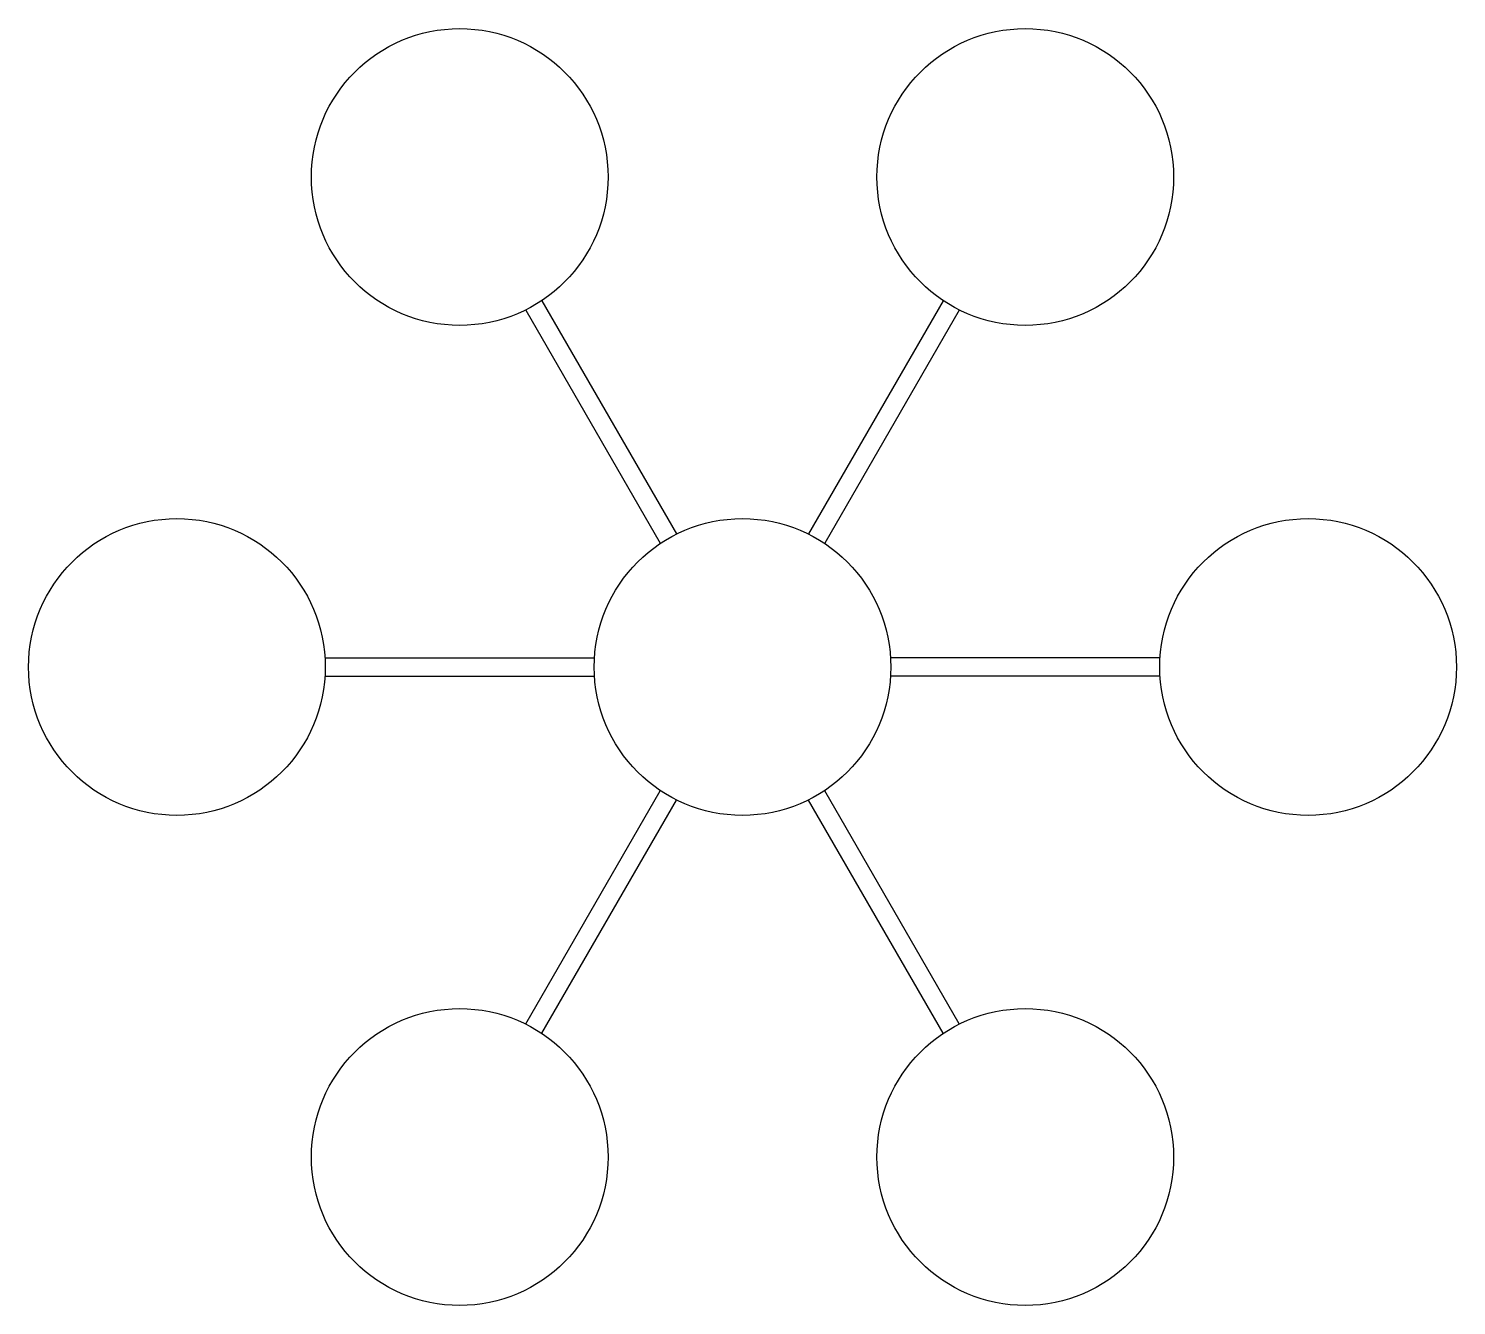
# Model space of a CAD drawing. Header units: millimetres. Extents: x -2872.838 to -2872.068, y 3740.216 to 3740.904.
import ezdxf

# ---------------------------------------------------------------- set-up
doc = ezdxf.new("R2010")
doc.units = ezdxf.units.MM
doc.header["$LTSCALE"] = 10
doc.layers.add('Ele_postes_luz', color=2, linetype='Continuous')

msp = doc.modelspace()

# ---------------------------------------------------------------- linework, layer by layer
at = {"layer": 'Ele_postes_luz'}
for p, q in [((-2872.56973, 3740.75268), (-2872.49723, 3740.6271)), ((-2872.56107, 3740.75768), (-2872.48857, 3740.6321)), ((-2872.34473, 3740.75768), (-2872.41723, 3740.6321)), ((-2872.33607, 3740.75268), (-2872.40857, 3740.6271)), ((-2872.6779, 3740.56532), (-2872.5329, 3740.56532)), ((-2872.2279, 3740.56532), (-2872.3729, 3740.56532)), ((-2872.6779, 3740.55532), (-2872.5329, 3740.55532)), ((-2872.2279, 3740.55532), (-2872.3729, 3740.55532)), ((-2872.56973, 3740.36797), (-2872.49723, 3740.49354)), ((-2872.33607, 3740.36797), (-2872.40857, 3740.49354)), ((-2872.56107, 3740.36297), (-2872.48857, 3740.48854)), ((-2872.34473, 3740.36297), (-2872.41723, 3740.48854))]:
    msp.add_line(p, q, dxfattribs=at)
for centre in [(-2872.6054, 3740.82446), (-2872.3004, 3740.82446), (-2872.7579, 3740.56032), (-2872.4529, 3740.56032), (-2872.1479, 3740.56032), (-2872.6054, 3740.29618), (-2872.3004, 3740.29618)]:
    msp.add_circle(centre, 0.08, dxfattribs=at)

doc.saveas('drawing.dxf')
